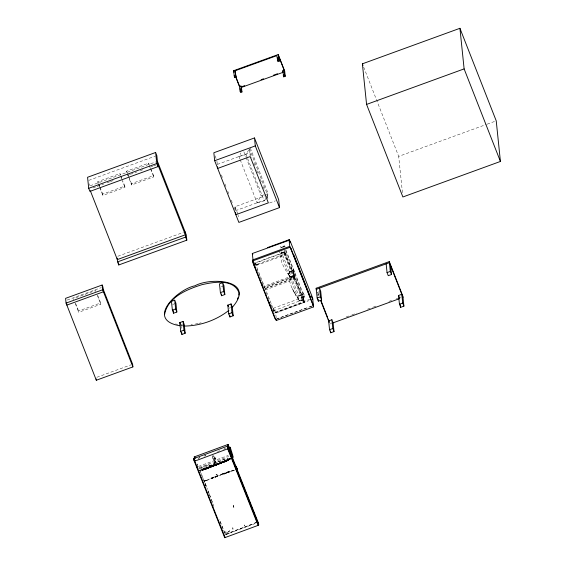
<?xml version="1.0" encoding="UTF-8"?>
<svg xmlns="http://www.w3.org/2000/svg" width="566" height="566" viewBox="0 0 566 566"><rect width="100%" height="100%" fill="white"/><g stroke="black" fill="none" stroke-linecap="round" stroke-linejoin="round"><path stroke-width="0.42" stroke-dasharray="2.83 2.12" d="M285.929 250.002L293.754 269.805L293.4 270.527L290.033 271.786C287.203 279.986 292.162 289.155 296.266 296.082L292.403 288.724L299.244 300.829L301.855 300.659L303.468 299.874L303.822 299.152L303.277 293.895L294.171 270.866L292.905 270.463L290.408 271.376M294.214 277.63L294.327 276.541L293.605 278.203L264.633 288.78L293.775 278.387C294.836 269.805 286.247 261.131 284.903 252.585L284.054 252.302L255.082 262.872L254.686 263.445M293.839 278.55L303.355 302.612L303.892 301.367L303.581 299.831L294.483 276.809L293.627 276.526L279.144 281.797L264.662 287.096L264.216 287.853L279.286 281.896L294.483 276.809M264.053 288.186L263.742 286.658L264.35 286.078L293.329 275.5L294.009 275.607L294.313 277.142M303.793 301.855L303.9 300.765L303.751 302.039L303.178 302.428L274.206 313.005L273.251 310.585M303.284 292.693L304.579 296.117L300.178 298.332L273.661 308.18L273.527 310.897M284.295 247.052L284.613 245.906L280.198 246.776M197.209 466.257L197.732 464.891L197.442 463.986L197.895 465.726L197.732 464.891M292.905 270.463L293.754 269.805L294.299 275.069L293.945 275.791L290.563 277.022L289.728 276.746L287.96 273.385L289.297 275.635L299.244 300.829L299.895 300.709M299.93 295.466L303.277 293.895L302.923 294.617L303.468 299.874L300.489 300.9M217.917 463.816L222.07 462.245L221.157 463.03L217.917 463.816L225.388 460.59L227.999 459.995L227.553 460.292L224.454 461.375L230.723 458.58L216.021 463.214L214.861 459.868L215.519 458.637L215.221 457.724L215.674 459.472L215.519 458.637L214.394 458.191L213.898 456.521M217.882 463.688L222.742 461.686L221.115 462.896L217.882 463.688L225.36 460.483L227.992 459.917L225.36 460.483L224.412 461.233M239.906 158.982L238.951 156.549L240.932 152.954M238.951 156.549L246.083 154.589L249.648 148.129M240.225 159.796L257.106 202.826L261.067 195.652L264.237 194.782M257.106 202.826L264.23 200.873L266.218 197.279M266.614 196.565L268.199 193.692L250.363 148.228M291.087 277.107L294.299 275.069L285.193 252.04L285.052 250.646M302.987 299.987L303.822 299.152L294.716 276.13L294.171 270.866L290.521 271.673M281.564 253.016L285.193 252.04L282.689 252.167L280.623 253.71L288.349 273.576L289.728 276.746L290.372 276.625M290.966 276.809L294.716 276.13L292.205 276.25L290.139 277.793L290.79 277.687M281.005 247.583L284.656 246.783L282.144 246.903L280.078 248.446L280.701 248.099M284.061 252.111L284.288 250.335M293.584 276.194L293.952 275.812L293.407 270.555L290.018 271.765L289.184 271.482L281.238 251.686M227.511 460.54L229.987 458.587L227.511 460.54L229.987 458.587L231.621 458.403M254.643 263.629L269.699 257.636L284.903 252.585M273.321 310.875L302.902 299.725L303.581 299.831L303.892 301.367M221.115 462.896L221.865 462.203M216.445 464.743C221.667 463.115 226.81 460.873 231.452 458.432M221.157 463.03L221.907 462.344M214.026 461.481L214.556 462.924L212.837 464.481L199.09 469.278M216.396 464.629L227.879 460.413L230.249 458.63L228.537 459.953L220.733 463.108C224.858 462.677 227.865 459.5 231.558 458.573L230.284 458.708L228.572 460.038L220.782 463.221L226.931 461.141L231.013 458.439M208.854 466.08L212.915 464.587L214.627 463.052L213.502 460.186M225.431 461.198C227.942 461.198 229.124 458.467 231.522 458.609M198.51 458.531L199.748 457.512M228.65 460.017L229.902 458.835M229.86 459.019L227.136 461.177L222.197 463.023M212.936 465.705L214.967 464.587L212.2 466.172L202.012 469.419L211.267 466.292L209.3 466.922M212.243 466.334L202.09 469.617L210.899 466.313L208.026 467.742L204.85 468.648L215.186 464.453L217.04 464.467L217.797 463.915L215.611 464.516L218.087 463.483M202.189 470.431L223.57 462.288L202.487 469.787L208.38 467.764M204.163 481.234L204.644 480.867M204.46 481.234L205.677 480.499M214.054 465.302L215.186 464.453L217.047 464.396M216.205 464.29L217.769 463.809L215.554 464.353L216.778 464.254L218.052 463.356M212.193 466.214L202.048 469.37C207.354 468.556 211.91 464.948 217.004 464.233M204.475 481.355L208.826 479.225M206.413 468.507L223.528 462.174L202.451 469.695L208.338 467.65L203.215 469.242M204.043 481.164L205.366 480.371M203.993 481.263L204.51 480.888M227.546 532.33L229.916 530.696M227.56 532.422L229.952 530.795M228.346 459.712L230.723 458.58M199.076 470.572L210.87 466.228L207.97 467.495M300.985 299.357L304.862 297.136L304.579 296.117L303.772 296.563L304.366 302.322L274.793 313.444M199.182 470.629L208.401 467.466M289.806 271.128L289.099 271.991L289.297 275.635L287.231 272.939L282.094 263.622L279.802 254.389L279.795 251.021M299.329 295.211L298.622 296.075L298.82 299.725L297.475 297.475L299.244 300.829M205.196 468.535L218.391 463.37L216.155 464.453L217.167 464.099L216.778 464.254M290.224 272.189L289.594 272.529L290.761 275.776L298.707 295.565L301.31 295.402L302.923 294.617L302.428 294.553M283.495 246.67L283.891 246.465L283.934 246.889M293.018 270.76L293.407 270.555L293.945 275.791L293.464 275.904M212.915 464.587L215.292 463.42L213.177 455.418M213.467 465.28L214.74 464.665L204.8 468.535L207.97 467.594L204.842 468.627L208.705 467.261L202.048 469.37M230.716 458.488L228.317 459.592L229.973 458.495L227.468 460.406L229.782 458.602L230.716 458.488L226.188 460.547M217.846 475.9L205.897 480.867M252.026 524.166L230.129 532.415L226.103 534.453L224.851 533.023L219.155 519.27M223.874 474.11L229.435 471.994M216.828 464.389L217.217 464.219L216.078 464.488M226.633 459.825L230.617 458.219M215.731 465.195L220.988 463.299L212.321 466.568M217.896 476.02L211.712 478.532M223.888 474.145L232.074 471.039M224.829 534.905L255.344 523.5M284.896 250.865L285.207 253.865L254.919 265.221M216.155 464.983L217.945 464.219M212.278 466.448L220.945 463.186L205.684 468.79M222.233 474.358L218.639 475.688M222.268 474.464L218.681 475.787M214.592 465.5L212.908 466.03L215.681 465.082L204.439 469.511L208.861 467.834M220.782 463.221L227.61 460.625L220.443 463.2L223.938 461.891M217.139 475.914L211.429 478.072M220.733 463.108L224.716 461.545M206.972 480.074L214.514 477.074M205.239 469.504L227.1 461.049L229.831 458.941L228.614 459.953L225.395 461.106M204.531 456.104L205.84 455.602M199.112 468.386L208.451 464.785L210.793 465.231L208.536 464.948L198.532 468.761M216.247 462.387L215.172 461.226L216.247 462.387L226.237 458.531L228.579 458.969L226.322 458.693L224.263 459.33L216.311 462.507L216.021 463.214L213.573 455.333M218.61 475.249L211.394 477.987M204.425 455.899L205.734 455.397M276.208 317.71L275.515 312.248L309.8 299.294M220.16 521.534L224.759 533.094L226.075 534.58C236.086 529.896 246.932 526.911 256.794 522.078M220.754 463.038L224.278 461.7L220.393 463.087M220.804 463.158L224.759 461.651M214.641 465.613L203.986 469.469M216.155 465.153L202.211 470.636L199.72 471.039M198.489 466.434L228.232 455.446M198.991 467.466L228.735 456.479M211.535 478.32L214.564 477.188M220.287 463.285L221.525 462.818M276.399 319.005L311.979 305.987M255.733 264.923L259.235 263.636L255.627 264.959M256.341 265.461L284.5 255.181L285.115 254.608L284.613 252.521M265.107 289.976L294.079 279.406L294.688 278.833L294.186 276.746M274.376 313.182L308.986 300.659M277.057 318.828L279.151 318.064M280.552 317.547L308.13 307.487M309.623 306.935L312.057 306.05M88.777 180.363L155.169 156.181M97.968 182.952L97.833 181.644L119.914 173.599L120.53 175.156M126.734 172.474L126.6 171.165L148.688 163.121L149.297 164.678M90.199 185.782L155.763 161.904M93.001 187.905L96.319 186.695M97.154 186.398L103.79 183.978M107.108 182.768L109.599 181.863M110.427 181.559L113.752 180.349M127.859 175.212L129.515 174.604M130.35 174.307L136.986 171.887M140.304 170.677L142.795 169.772M151.094 166.751L152.756 166.142M153.584 165.845L156.075 164.932M124.81 186.08L124.945 187.388L102.863 195.433L102.729 194.124L124.81 186.08L122.978 181.396M153.584 175.601L153.719 176.91L131.63 184.955L131.496 183.646L153.584 175.601L149.608 165.463M217.273 164.437L249.79 152.601L251.7 157.468M235.35 209.922L235.017 206.739L265.907 195.489M235.428 210.722L267.944 198.878L266.671 195.631M117.841 256.257L183.405 232.378M269.565 202.975L275.366 200.859M402.44 192.659L398.69 156.386L486.314 124.47M487.135 124.173L495.406 121.159M67.177 300.058L101.314 287.627M100.67 302.937L100.805 304.246L78.724 312.291L78.582 310.982L100.67 302.937L97.607 295.134M172.68 304.451L175.934 303.27M223.945 285.78L220.698 286.962L220.874 288.717M181.014 325.691L184.261 324.509M229.025 308.201L230.652 307.614M317.448 292.396L319.075 291.801M96.857 377.281L131.001 364.844M346.187 316.974L351.118 315.177M351.939 314.873L356.87 313.083M367.553 309.185L372.485 307.395M373.312 307.09L376.595 305.895M388.927 301.402L392.217 300.206M396.327 298.707L397.969 298.112M398.789 297.815L401.259 296.917M329.858 324.021L331.499 323.419M198.475 458.212L199.84 457.717M226.428 472.801L235.223 469.73M223.627 449.34L224.978 448.852M226.386 472.688L235.159 469.624M220.443 474.612L222.438 473.898M221.412 474.393L222.48 474.004M221.023 474.428L229.895 471.223M229.853 471.131L220.988 474.365M217.62 451.463L219.658 450.755M232.11 471.089L235.152 470.006M203.923 469.476L207.75 468.167M220.103 463.059L223.888 461.771M203.965 469.582L208.911 467.955L200.222 471.237L200.711 472.426M208.444 467.566L204.934 468.747L208.309 467.721M208.72 467.643L203.18 469.157M213.884 465.259L216.219 464.481L209.25 466.787L211.217 466.158M208.267 467.615L202.062 469.539M223.054 474.11L226.039 473.211M223.011 473.99L226.011 473.141M265.03 194.562L268.199 193.692M224.228 448.965L225.65 448.612M255.011 522.623L256.914 522.156M198.956 323.313L201.093 322.797M195.355 324.035L198.242 323.483M281.267 253.596L280.425 253.299M191.011 324.665L192.461 324.467M264.414 289.169L264.867 289.12M182.358 324.912L178.424 324.516M180.823 325.889L182.464 325.974M175.573 323.936L177.66 324.417M304.013 296.931L304.862 297.136M216.615 474.704L215.993 474.152L217.5 475.051L216.545 474.796M215.292 463.42L214.556 462.924M214.861 459.868L215.519 458.637L214.394 458.191M284.054 252.302L293.563 276.364M293.627 276.526L303.143 300.588M255.082 262.872L264.591 286.941M264.662 287.096L274.17 311.159M293.775 278.387L284.266 254.325M274.057 309.751L273.435 308.739M216.106 464.396L216.431 464.82M284.613 245.906L285.137 246.925M289.728 276.746L289.311 275.104M200.633 472.49L200.208 471.45M204.793 482.614L201.086 473.367M201.022 473.466L203.958 480.824M285.752 250.71L303.772 296.563M205.26 483.767L206.158 486.024M205.147 483.824L206.045 486.074M205.048 483.23L207.51 489.427M208.076 490.849L209.215 493.708M205.21 483.98L206.852 488.111M207.963 490.899L209.095 493.75M285.207 253.865L304.366 302.322M256.808 268.977L260.084 277.269M260.381 278.019L264.315 287.974M266.381 293.202L266.975 294.709M268.171 297.723L269.062 299.987M270.852 304.508L272.932 309.779M209.533 494.528L213.927 506.641M209.42 494.571L211.359 499.488M363.669 67.106L398.69 156.386M317.717 292.282L318.983 295.516M317.823 293.344L319.09 296.577M249.38 148.617L267.534 194.895L267.86 198.079M253.929 163.149L254.884 165.59M256.794 170.458L257.749 172.899M260.296 179.394L261.259 181.828M263.169 186.702L264.124 189.136M246.083 154.589L247.356 157.836M247.675 158.65L264.23 200.873M243.868 151.808L245.778 156.676M246.097 157.489L261.067 195.652M215.052 155.834L216.262 158.919M235.017 206.739L238.045 214.45M221.419 174.993L222.374 177.434M224.921 183.929L226.195 187.176M227.787 191.23L228.742 193.671M231.289 200.166L232.244 202.6M234.154 207.474L235.109 209.908M149.431 165.994L150.351 168.335M150.655 169.114L153.719 176.91M126.6 171.165L127.216 172.722M127.52 173.5L128.44 175.842M128.744 176.62L131.496 183.646M127.35 174.038L131.63 184.955M120.834 175.941L121.754 178.276M121.584 178.814L119.914 173.599M121.888 179.592L124.945 187.388M97.833 181.644L98.442 183.2M98.753 183.985L99.666 186.32M99.977 187.105L102.729 194.124M98.576 184.516L99.496 186.858M99.8 187.636L102.863 195.433M97.133 294.886L100.805 304.246M75.526 303.178L78.582 310.982M75.356 303.709L78.724 312.291M275.515 312.248L273.661 308.18L273.972 311.986M213.573 460.321L212.738 457.703M211.684 500.309L212.483 502.7M213.255 459.38L212.257 455.34M244.569 524.944L244.781 525.757M244.618 525.05L244.83 525.871M290.577 277.05L290.5 276.632L290.563 277.022M280.977 252.542L281.054 252.96M212.335 455.488L212.583 456.875M300.015 300.695L300.086 301.112M232.966 529.288L232.81 527.731M226.103 534.453L225.891 531.516M317.632 294.15L317.809 295.898M249.465 149.417L250.122 155.784M254.735 262.461L254.933 264.612M238.123 215.25L238.293 216.842M216.948 161.253L217.358 165.237M226.075 534.58L225.862 531.566M181.106 326.568L181.283 328.315M148.688 163.121L148.823 164.43M89.131 183.759L89.308 185.457M95.909 291.766L95.774 290.457L73.686 298.501L73.828 299.81M232.93 529.189L232.831 527.767M233.701 506.811L233.666 505.141L233.638 506.839M233.758 506.259L233.857 507.532L233.701 506.294M299.541 295.848L299.555 296.287M280.51 247.696L280.524 248.134M214.79 464.799L213.332 465.45L214.79 464.835M207.015 468.358L203.944 469.363L207.015 468.358M217.401 476.537L215.101 477.244L217.372 476.515M223.23 461.707L222.587 461.863L223.195 461.743M215.986 464.46L215.611 464.516L215.986 464.46M290.04 272.204L290.018 271.765L290.047 272.218"/><path stroke-width="0.85" d="M254.233 264.775L254.353 265.907L254.467 265.482M164.671 314.137C167.861 297.122 187.049 289.382 201.836 284.705C213.559 282.038 233.234 278.486 238.916 292.488M238.802 295.098L238.972 293.188M313.104 305.605L312.616 302.697M313.224 305.173L312.779 298.473M291.334 248.863L289.693 246.38L252.853 259.858L252.684 261.718L253.342 263.883L274.68 317.866L275.684 319.91L276.484 320.42L313.408 306.942L313.564 306.086L291.532 249.946L289.849 247.349L289.063 239.736L267.605 247.568M312.623 299.329L311.923 296.131L290.577 242.149L289.063 239.736L289.771 240.281M197.216 467.254L197.067 466.342M231.176 455.595L231.607 455.389L228.133 444.409L194.237 456.918L194.435 457.675L195.171 457.745M231.607 455.389L231.409 454.64L230.673 454.562M194.145 460.802L197.18 460.229L227.688 448.824L228.112 447.692L227.808 446.029L193.912 458.538L193.919 460.307L224.709 537.7L258.612 525.191L258.733 524.717M273.64 314.003L273.52 314.045M193.996 458.51L194.011 460.101L194.591 460.625M237.38 299.272L238.279 297.136M232.555 307.048C256.235 279.816 210.913 276.951 194.959 285.78C177.229 289.353 145.115 320.052 180.059 325.783M290.139 242.227L289.318 240.203L252.295 253.511L253.278 261.98M229.294 447.996L229.796 447.72M228.905 310.352C216.283 320.306 200.18 325.945 184.106 326.066M231.487 457.944L233.072 457.165L232.69 455.184L230.235 447.303L228.919 447.501M227.355 446.178L227.808 446.029L258.598 523.423L258.641 524.923L258.167 525.375M252.924 260.827L289.849 247.349M233.482 70.771L278.21 54.555L284.691 71.146L285.222 76.311L283.771 76.834L282.745 70.835L284.196 70.311L278.819 56.529L279.293 61.121L277.842 61.644L276.816 55.645L234.989 70.807L236.015 76.806L234.565 77.337L233.482 70.771L234.027 72.172M234.013 75.929L235.463 75.405M277.298 60.244L278.748 59.713L278.21 54.555M239.468 86.52L240.918 85.997L241.463 87.405L241.944 91.996L240.486 92.52L239.468 86.52L235.668 76.792M242.227 86.541L244.689 85.65M261.096 79.7L263.551 78.808M273.392 75.243L277.496 73.757M241.463 87.405L283.297 72.243L282.745 70.835M239.942 91.119L241.392 90.588L240.918 85.997M283.219 75.427L284.677 74.903L284.196 70.311M362.382 63.824L459.925 28.3L496.233 120.862L500.422 161.452L402.886 196.975L366.577 104.42L362.382 63.824L363.025 65.465M155.622 152.487L87.567 177.271L88.706 188.315L89.916 191.4L157.971 166.616L156.832 155.572L155.622 152.487L156.761 163.532L157.971 166.616M88.706 188.315L156.761 163.532M254.481 137.941L213.842 152.749L214.663 160.709L238.866 222.41L279.505 207.609L278.684 199.649L254.481 137.941L255.301 145.901L279.505 207.609M366.577 104.42L464.12 68.889L459.925 28.3M214.663 160.709L255.301 145.901M157.419 161.303L186.271 234.855L186.822 240.168L118.768 264.959L117.558 261.874L185.613 237.083L185.061 231.77M66.689 303.517L66.852 305.102L103.429 291.78L102.941 287.033L102.149 285.023L65.578 298.346L66.066 303.093L96.319 380.232L132.897 366.91L132.621 364.256L103.154 289.127M66.066 303.093L102.644 289.771L102.149 285.023M174.724 300.185L171.47 301.367L172.375 310.118L173.585 313.21L176.84 312.022L175.934 303.27L174.724 300.185L175.63 308.937L176.84 312.022M222.735 282.696L219.488 283.877L220.393 292.636L221.603 295.721L224.851 294.532L223.945 285.78L222.735 282.696L223.641 291.448L224.851 294.532M172.375 310.118L175.63 308.937M220.393 292.636L223.641 291.448M179.804 322.606L183.051 321.424L184.261 324.509L185.167 333.261L181.919 334.442L180.71 331.358L179.804 322.606L180.405 324.148M227.815 305.116L231.07 303.935L232.279 307.02L233.185 315.771L229.93 316.96L228.721 313.875L227.815 305.116L228.423 306.659M180.71 331.358L183.957 330.176L183.051 321.424M228.721 313.875L231.975 312.687L231.07 303.935M321.608 299.966L320.398 296.881L319.493 288.129L320.703 291.214L321.608 299.966L318.354 301.147L317.144 298.063L316.132 288.25L389.288 261.605L402.9 296.315L403.912 306.128L400.664 307.317L399.455 304.225L398.549 295.473L401.803 294.292L402.702 303.043L403.912 306.128M316.238 289.311L389.394 262.666L403.013 297.376M317.144 298.063L320.398 296.881M390.604 265.751L391.509 274.503L388.262 275.692L387.052 272.607L390.299 271.418L389.288 261.605M331.895 319.755L328.648 320.936L329.546 329.688L330.763 332.773L334.011 331.591L333.105 322.839L331.895 319.755L332.801 328.506L334.011 331.591M332.32 323.122L399.723 298.572M329.546 329.688L332.801 328.506M399.455 304.225L402.702 303.043M228.544 447.699L230.235 447.303M236.312 469.15L237.204 469.264M236.22 469.108L237.083 469.228M236.248 469.341L237.253 469.547M236.178 469.235L237.168 469.447M258.372 522.927L257.827 522.729L227.419 446.227M236.701 469.575L236.602 469.016M230.518 451.449L232.343 456.67L233.072 457.165M246.295 495.024L247.448 496.262L249.818 503.202M254.148 264.662L254.551 265.383M227.659 446.093L227.872 448.109L258.612 525.191M224.858 537.636L224.681 536.78M275.614 319.351L253.037 262.256M290.669 248.516L313.239 305.619M224.709 537.7L224.469 536.688M258.315 523.196L258.506 523.621M237.324 469.214L236.638 467.58M237.204 469.179L235.972 466.115M252.295 253.511L252.79 254.622M310.437 296.987L293.648 254.523M254.764 266.239L255.676 268.517M227.688 448.824L258.096 525.326M193.912 458.538L195.044 461.382M194.69 461L225.098 537.495M261.52 283.283L262.801 286.523M268.878 301.897L270.973 307.204M464.12 68.889L500.422 161.452M390.299 271.418L391.509 274.503M398.549 295.473L399.455 297.787M316.132 288.25L316.762 289.863M320.88 300.355L327.53 317.307M328.16 318.927L329.115 321.346M320.674 300.61L329.249 322.478M231.975 312.687L233.185 315.771M157.73 164.331L185.372 234.798L117.325 259.589L90.327 190.756M185.613 237.083L186.822 240.168M183.957 330.176L185.167 333.261M102.644 289.771L132.897 366.91M278.748 59.713L279.293 61.121M284.677 74.903L285.222 76.311M234.989 70.807L236.015 76.806M241.392 90.588L241.944 91.996M235.93 77.04L239.411 85.954M311.477 296.209L312.319 298.395M232.407 456.797L230.037 449.086M247.328 496.304L248.573 499.962M228.133 444.409L231.161 454.491M194.683 457.816L194.881 458.474M194.237 456.918L194.81 458.828M229.718 447.572L230.362 450.621M313.274 305.93L313.408 306.942M400.395 304.685L400.664 307.317M386.146 263.848L387.052 272.607M330.579 331.025L330.763 332.773M318.177 299.4L318.354 301.147M283.616 75.306L283.771 76.834M277.446 57.817L277.609 59.352M276.484 320.42L276.385 319.394M240.097 88.692L240.253 90.227M234.402 75.802L234.565 77.337M235.597 212.314L235.838 214.698L268.355 202.854L250.2 156.577L217.691 168.42L217.521 166.829M229.754 315.205L229.93 316.96M221.419 293.966L221.603 295.721M181.736 332.695L181.919 334.442M173.316 310.578L173.585 313.21M118.535 262.681L118.768 264.959M117.169 258.075L117.558 261.874M96.185 378.902L96.319 380.232"/></g></svg>
